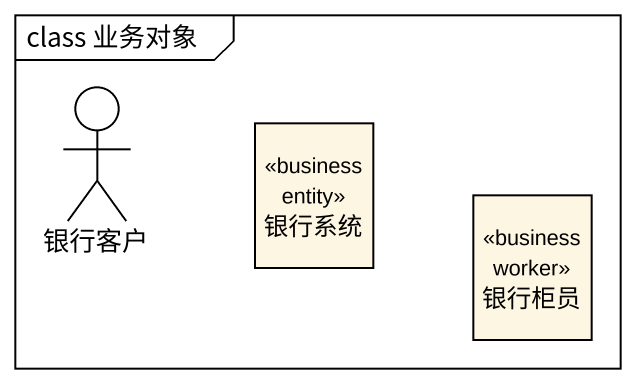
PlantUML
@startuml
mainframe class 业务对象
allowmixing
hide circle
hide empty members
actor 银行客户
class 银行系统 <<business entity>>
class 银行柜员 <<business worker>>
@enduml
